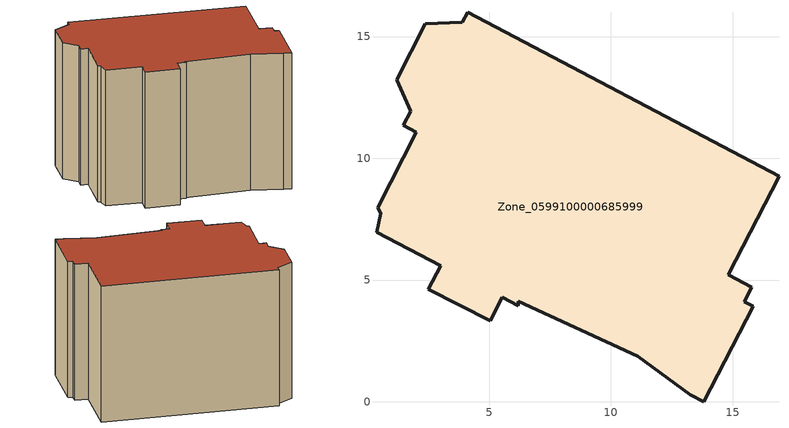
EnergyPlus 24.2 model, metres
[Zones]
Zone_0599100000685999
 floor ground (C_G): 15.84,3.92 13.82,0 13.25,0.29 11.11,1.86 6.2,4.13 6.19,3.95 5.54,4.29 5.04,3.32 2.51,4.63 3.01,5.59 0.38,6.96 0.55,7.75 0.42,7.97 2.02,11.07 1.48,11.35 1.79,11.94 1.2,13.23 2.39,15.52 3.9,15.58 4.12,16 16.91,9.27 14.81,5.22 15.79,4.71 15.48,4.11 z0
 wall outside (C_F): 3.9,15.58 2.39,15.52 1.2,13.23 1.79,11.94 1.48,11.35 2.02,11.07 0.42,7.97 0.55,7.75 0.38,6.96 3.01,5.59 2.51,4.63 5.04,3.32 5.54,4.29 6.19,3.95 6.2,4.13 11.11,1.86 13.25,0.29 13.82,0 15.84,3.92 15.48,4.11 15.79,4.71 14.81,5.22 16.91,9.27 4.12,16 3.9,15.58 z0:11.81
 roof outside (C_R): 11.11,1.86 13.25,0.29 13.82,0 15.84,3.92 15.48,4.11 15.79,4.71 14.81,5.22 16.91,9.27 4.12,16 3.9,15.58 2.39,15.52 1.2,13.23 1.79,11.94 1.48,11.35 2.02,11.07 0.42,7.97 0.55,7.75 0.38,6.96 3.01,5.59 2.51,4.63 5.04,3.32 5.54,4.29 6.19,3.95 6.2,4.13 z11.81
[BUILDING]
Pand.0599100000685999: North Axis=0; Terrain=City; Loads Convergence Tolerance Value=0.04; Temperature Convergence Tolerance Value=0.4; Solar Distribution=FullExterior; Maximum Number of Warmup Days=25; Minimum Number of Warmup Days=1
[Site:Location]
Rotterdam.The.Hague.AP_ZH_NLD Design_Conditions: Latitude=51.96; Longitude=4.45; Time Zone=1; Elevation=-4.5
[SITE:GROUNDTEMPERATURE:BUILDINGSURFACE]
18, 18, 18, 18, 18, 18, 18, 18, 18, 18, 18, 18
[MATERIAL] Thermal Absorptance=0.9; Solar Absorptance=0.7; Visible Absorptance=0.7
Name | Roughness | Thickness | Conductivity | Density | Specific Heat
G.TC.1946 | MediumSmooth | 0.15 | 1 | 540 | 1210
F.TC.1946 | Rough | 0.3 | 0.857143 | 1920 | 840
R.TC.1946 | MediumRough | 0.2 | 0.909091 | 1500 | 1000
[CONSTRUCTION]
C_G: G.TC.1946
C_F: F.TC.1946
C_R: R.TC.1946
[ZONE]
Zone_0599100000685999: Type=1; Multiplier=1; Ceiling Height=Autocalculate; Volume=Autocalculate; Floor Area=autocalculate; Part of Total Floor Area=Yes
[ZONEINFILTRATION:DESIGNFLOWRATE]
Infil_Zone_0599100000685999: Zone or ZoneList or Space or SpaceList=Zone_0599100000685999; Schedule=AlwaysOn; Design Flow Rate Calculation Method=Flow/Area; Flow Rate per Floor Area=0.003; Constant Term Coefficient=1; Temperature Term Coefficient=0; Velocity Term Coefficient=0; Velocity Squared Term Coefficient=0
[HVACTEMPLATE:ZONE:IDEALLOADSAIRSYSTEM]
Zone_0599100000685999: Maximum Heating Supply Air Temperature=50; Minimum Cooling Supply Air Temperature=13; Maximum Heating Supply Air Humidity Ratio=0.0156; Minimum Cooling Supply Air Humidity Ratio=0.0077; Heating Limit=NoLimit; Cooling Limit=NoLimit; Dehumidification Control Type=ConstantSensibleHeatRatio; Cooling Sensible Heat Ratio=0.7; Dehumidification Setpoint=60; Humidification Control Type=None; Humidification Setpoint=30; Outdoor Air Method=None; Outdoor Air Flow Rate per Person=0.00944; Outdoor Air Flow Rate per Zone Floor Area=0; Outdoor Air Flow Rate per Zone=0; Demand Controlled Ventilation Type=None; Outdoor Air Economizer Type=NoEconomizer; Heat Recovery Type=None; Sensible Heat Recovery Effectiveness=0.7; Latent Heat Recovery Effectiveness=0.65
[ZONECONTROL:THERMOSTAT]
ThermostatControl_Zone_0599100000685999: Zone or ZoneList=Zone_0599100000685999; Control Type Schedule=DualSetpointControlType; Control 1=Thermostat_Zone_0599100000685999; Temperature Difference Between Cutout And Setpoint=0
[THERMOSTATSETPOINT:DUALSETPOINT]
Thermostat_Zone_0599100000685999: Heating Setpoint Temperature Schedule=HeatingSetpoint_Zone_0599100000685999; Cooling Setpoint Temperature Schedule=CoolingSetpoint_Zone_0599100000685999
[SCHEDULE:COMPACT]
HeatingSetpoint_Zone_0599100000685999: Through: 12/31, For: AllDays, Until: 24:00, 21
CoolingSetpoint_Zone_0599100000685999: Through: 12/31, For: AllDays, Until: 24:00, 24
DualSetpointControlType: Through: 12/31, For: AllDays, Until: 24:00, 4
AlwaysOn: Through: 12/31, For: AllDays, Until: 24:00, 1
